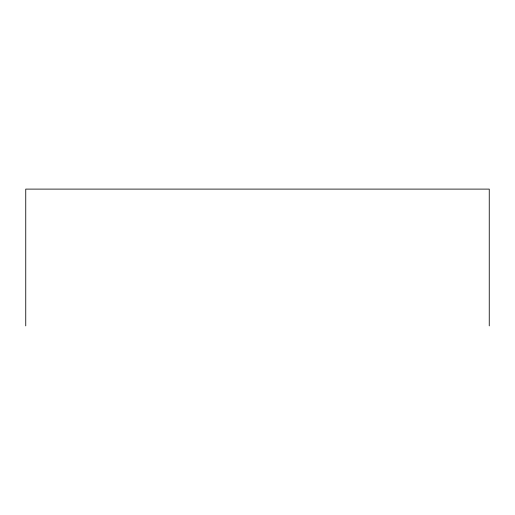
<?xml version="1.0" encoding="UTF-8"?>
<svg xmlns="http://www.w3.org/2000/svg" width="515" height="515" viewBox="0 0 515 515"><rect width="100%" height="100%" fill="white"/><g stroke="black" fill="none" stroke-linecap="round" stroke-linejoin="round"><path stroke-width="0.77" d="M489.25 325.892L489.25 189.108L25.75 189.108L25.75 325.892"/></g></svg>
